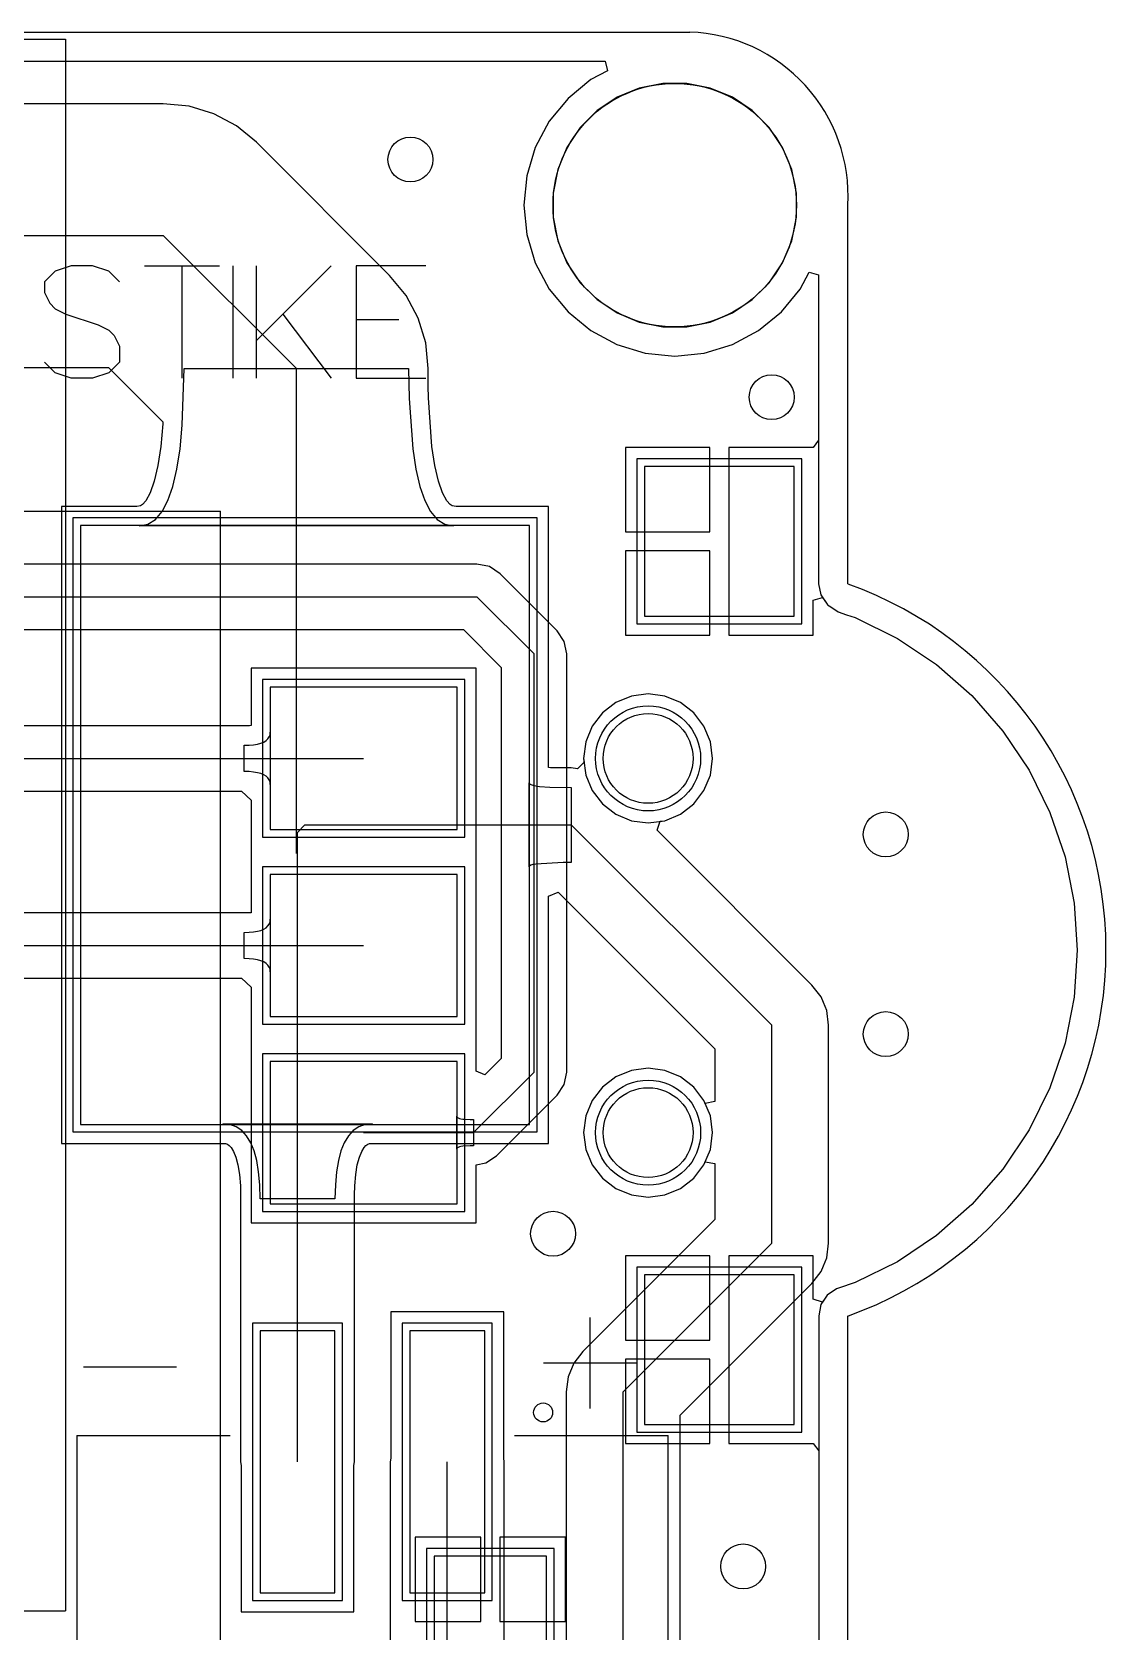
# Model space of a CAD drawing. Header units: millimetres. Extents: x 45 to 153, y 65 to 102.
# Drawn here: x 139.09 to 153.44, y 80.28 to 101.65 of the extents above; entities that cross this region are included whole.
import ezdxf

# ---------------------------------------------------------------- set-up
doc = ezdxf.new("R2010")
doc.units = ezdxf.units.MM
for name, color, linetype in [('BottomLayer', 5, 'Continuous'), ('BottomOverlay', 54, 'Continuous'), ('BottomPaste', 16, 'Continuous'), ('BottomSolder', 6, 'Continuous'), ('KeepOutLayer', 6, 'Continuous'), ('MultiLayer', 9, 'Continuous'), ('TopLayer', 1, 'Continuous'), ('TopOverlay', 2, 'Continuous'), ('TopPaste', 8, 'Continuous'), ('TopSolder', 216, 'Continuous')]:
    doc.layers.add(name, color=color, linetype=linetype)

# ---------------------------------------------------------------- blocks, each defined once
blk = doc.blocks.new('PL3_5')
at = {"layer": 'BottomLayer'}
for centre in [(0, 0), (5, 0)]:
    blk.add_circle(centre, 0.6, dxfattribs=at)
at = {"layer": 'BottomSolder'}
for centre in [(0, 0), (5, 0)]:
    blk.add_circle(centre, 0.702, dxfattribs=at)
at = {"layer": 'MultiLayer'}
for centre in [(0, 0), (5, 0)]:
    blk.add_circle(centre, 0.6, dxfattribs=at)
at = {"layer": 'TopLayer'}
for p, q in [((-3.9, 1.95), (-3.9, -0.05)), ((-1.9, 1.95), (-3.9, 1.95)), ((-1.9, -0.05), (-1.9, 1.95)), ((6.9, 1.95), (6.9, -0.05)), ((8.9, 1.95), (6.9, 1.95)), ((8.9, -0.05), (8.9, 1.95)), ((-3.9, -0.05), (-1.9, -0.05)), ((6.9, -0.05), (8.9, -0.05)), ((-0.95, -2.55), (-0.95, -5.05)), ((0.95, -2.55), (-0.95, -2.55)), ((0.95, -5.05), (0.95, -2.55)), ((1.55, -2.55), (1.55, -5.05)), ((3.45, -2.55), (1.55, -2.55)), ((3.45, -5.05), (3.45, -2.55)), ((4.05, -2.55), (4.05, -5.05)), ((5.95, -2.55), (4.05, -2.55)), ((5.95, -5.05), (5.95, -2.55)), ((-0.95, -5.05), (0.95, -5.05)), ((1.55, -5.05), (3.45, -5.05)), ((4.05, -5.05), (5.95, -5.05))]:
    blk.add_line(p, q, dxfattribs=at)
for centre in [(0, 0), (5, 0)]:
    blk.add_circle(centre, 0.6, dxfattribs=at)
at = {"layer": 'TopPaste'}
for p, q in [((-3.9, 1.95), (-3.9, -0.05)), ((-1.9, 1.95), (-3.9, 1.95)), ((-1.9, -0.05), (-1.9, 1.95)), ((6.9, 1.95), (6.9, -0.05)), ((8.9, 1.95), (6.9, 1.95)), ((8.9, -0.05), (8.9, 1.95)), ((-3.9, -0.05), (-1.9, -0.05)), ((6.9, -0.05), (8.9, -0.05)), ((-0.95, -2.55), (-0.95, -5.05)), ((0.95, -2.55), (-0.95, -2.55)), ((0.95, -5.05), (0.95, -2.55)), ((1.55, -2.55), (1.55, -5.05)), ((3.45, -2.55), (1.55, -2.55)), ((3.45, -5.05), (3.45, -2.55)), ((4.05, -2.55), (4.05, -5.05)), ((5.95, -2.55), (4.05, -2.55)), ((5.95, -5.05), (5.95, -2.55)), ((-0.95, -5.05), (0.95, -5.05)), ((1.55, -5.05), (3.45, -5.05)), ((4.05, -5.05), (5.95, -5.05))]:
    blk.add_line(p, q, dxfattribs=at)
at = {"layer": 'TopSolder'}
for p, q in [((-4.002, 2.052), (-4.002, -0.152)), ((-1.798, 2.052), (-4.002, 2.052)), ((-1.798, -0.152), (-1.798, 2.052)), ((6.798, 2.052), (6.798, -0.152)), ((9.002, 2.052), (6.798, 2.052)), ((9.002, -0.152), (9.002, 2.052)), ((-4.002, -0.152), (-1.798, -0.152)), ((6.798, -0.152), (9.002, -0.152)), ((-1.052, -2.448), (-1.052, -5.152)), ((1.052, -2.448), (-1.052, -2.448)), ((1.052, -5.152), (1.052, -2.448)), ((1.448, -2.448), (1.448, -5.152)), ((3.552, -2.448), (1.448, -2.448)), ((3.552, -5.152), (3.552, -2.448)), ((3.948, -2.448), (3.948, -5.152)), ((6.052, -2.448), (3.948, -2.448)), ((6.052, -5.152), (6.052, -2.448)), ((-1.052, -5.152), (1.052, -5.152)), ((1.448, -5.152), (3.552, -5.152)), ((3.948, -5.152), (6.052, -5.152))]:
    blk.add_line(p, q, dxfattribs=at)
for centre in [(0, 0), (5, 0)]:
    blk.add_circle(centre, 0.702, dxfattribs=at)
blk = doc.blocks.new('SSH1106_10')
at = {"layer": 'TopOverlay'}
for p in [(-14.561, 23.248), (20.039, 0)]:
    blk.add_line(p, (20.039, 23.248), dxfattribs=at)
blk = doc.blocks.new('_______13')
at = {"layer": 'TopLayer'}
for p, q in [((-0.699, 3.438), (-0.699, 1.438)), ((0.801, 3.438), (-0.699, 3.438)), ((0.801, 1.438), (0.801, 3.438)), ((-0.699, 1.438), (0.801, 1.438)), ((-0.699, -1.562), (-0.699, -3.562)), ((0.801, -1.562), (-0.699, -1.562)), ((0.801, -3.562), (0.801, -1.562)), ((-0.699, -3.562), (0.801, -3.562))]:
    blk.add_line(p, q, dxfattribs=at)
at = {"layer": 'TopOverlay'}
blk.add_circle((0.025, -0.051), 0.824, dxfattribs=at)
at = {"layer": 'TopPaste'}
for p, q in [((-0.699, 3.438), (-0.699, 1.438)), ((0.801, 3.438), (-0.699, 3.438)), ((0.801, 1.438), (0.801, 3.438)), ((-0.699, 1.438), (0.801, 1.438)), ((-0.699, -1.562), (-0.699, -3.562)), ((0.801, -1.562), (-0.699, -1.562)), ((0.801, -3.562), (0.801, -1.562)), ((-0.699, -3.562), (0.801, -3.562))]:
    blk.add_line(p, q, dxfattribs=at)
at = {"layer": 'TopSolder'}
for p, q in [((-0.801, 3.54), (-0.801, 1.337)), ((0.902, 3.54), (-0.801, 3.54)), ((0.902, 1.337), (0.902, 3.54)), ((-0.801, 1.337), (0.902, 1.337)), ((-0.801, -1.46), (-0.801, -3.663)), ((0.902, -1.46), (-0.801, -1.46)), ((0.902, -3.663), (0.902, -1.46)), ((-0.801, -3.663), (0.902, -3.663))]:
    blk.add_line(p, q, dxfattribs=at)
blk = doc.blocks.new('18650_SMT_B_66')
at = {"layer": 'BottomLayer'}
for p, q in [((-13.215, 2.92), (-13.215, -5.08)), ((-7.215, 2.92), (-13.215, 2.92)), ((-7.215, -5.08), (-7.215, 2.92)), ((-13.215, -5.08), (-7.215, -5.08))]:
    blk.add_line(p, q, dxfattribs=at)
at = {"layer": 'BottomOverlay'}
for p, q in [((-7.015, -11.58), (-7.015, 9.42)), ((69.985, 9.42), (-7.015, 9.42)), ((69.985, -11.58), (-7.015, -11.58))]:
    blk.add_line(p, q, dxfattribs=at)
at = {"layer": 'BottomPaste'}
for p, q in [((-13.215, 2.92), (-13.215, -5.08)), ((-7.215, 2.92), (-13.215, 2.92)), ((-7.215, -5.08), (-7.215, 2.92)), ((-13.215, -5.08), (-7.215, -5.08))]:
    blk.add_line(p, q, dxfattribs=at)
at = {"layer": 'BottomSolder'}
for p, q in [((-13.317, 3.022), (-13.317, -5.181)), ((-7.113, 3.022), (-13.317, 3.022)), ((-7.113, -5.181), (-7.113, 3.022)), ((-13.317, -5.181), (-7.113, -5.181))]:
    blk.add_line(p, q, dxfattribs=at)
blk = doc.blocks.new('S2B_PH_SM4_TB_B_67')
at = {"layer": 'BottomLayer'}
for p, q in [((-1.372997, 5.30606), (-1.372997, 1.80594)), ((-0.372999, 5.30606), (-1.372997, 5.30606)), ((-0.372999, 1.80594), (-0.372999, 5.30606)), ((0.626999, 5.30606), (0.626999, 1.80594)), ((1.626997, 5.30606), (0.626999, 5.30606)), ((1.626997, 1.80594), (1.626997, 5.30606)), ((-1.372997, 1.80594), (-0.372999, 1.80594)), ((0.626999, 1.80594), (1.626997, 1.80594)), ((-3.973068, -0.49403), (-3.973068, -3.894074)), ((-2.472944, -0.49403), (-3.973068, -0.49403)), ((-2.472944, -3.894074), (-2.472944, -0.49403)), ((2.726944, -0.49403), (2.726944, -3.894074)), ((4.227068, -0.49403), (2.726944, -0.49403)), ((4.227068, -3.894074), (4.227068, -0.49403)), ((-3.973068, -3.894074), (-2.472944, -3.894074)), ((2.726944, -3.894074), (4.227068, -3.894074))]:
    blk.add_line(p, q, dxfattribs=at)
at = {"layer": 'BottomOverlay'}
for p, q in [((3.0353, 4.2672), (3.0353, 5.4864)), ((-3.7338, 4.826), (-2.489203, 4.826)), ((2.412997, 4.8768), (3.6576, 4.8768)), ((-3.822954, 3.906012), (-3.822951, -0.09398)), ((-3.822954, 3.906012), (-1.77292, 3.906012)), ((2.02692, 3.906012), (4.076954, 3.906012)), ((4.076954, -0.09398), (4.076954, 3.906012)), ((-2.072894, -3.693922), (2.326894, -3.693922))]:
    blk.add_line(p, q, dxfattribs=at)
blk.add_circle((2.40792, 4.216146), 0.127, dxfattribs=at)
at = {"layer": 'BottomPaste'}
for p, q in [((-1.372997, 5.30606), (-1.372997, 1.80594)), ((-0.372999, 5.30606), (-1.372997, 5.30606)), ((-0.372999, 1.80594), (-0.372999, 5.30606)), ((0.626999, 5.30606), (0.626999, 1.80594)), ((1.626997, 5.30606), (0.626999, 5.30606)), ((1.626997, 1.80594), (1.626997, 5.30606)), ((-1.372997, 1.80594), (-0.372999, 1.80594)), ((0.626999, 1.80594), (1.626997, 1.80594)), ((-3.973068, -0.49403), (-3.973068, -3.894074)), ((-2.472944, -0.49403), (-3.973068, -0.49403)), ((-2.472944, -3.894074), (-2.472944, -0.49403)), ((2.726944, -0.49403), (2.726944, -3.894074)), ((4.227068, -0.49403), (2.726944, -0.49403)), ((4.227068, -3.894074), (4.227068, -0.49403)), ((-3.973068, -3.894074), (-2.472944, -3.894074)), ((2.726944, -3.894074), (4.227068, -3.894074))]:
    blk.add_line(p, q, dxfattribs=at)
at = {"layer": 'BottomSolder'}
for p, q in [((-1.474597, 5.40766), (-1.474597, 1.70434)), ((-0.271399, 5.40766), (-1.474597, 5.40766)), ((-0.271399, 1.70434), (-0.271399, 5.40766)), ((0.525399, 5.40766), (0.525399, 1.70434)), ((1.728597, 5.40766), (0.525399, 5.40766)), ((1.728597, 1.70434), (1.728597, 5.40766)), ((-1.474597, 1.70434), (-0.271399, 1.70434)), ((0.525399, 1.70434), (1.728597, 1.70434)), ((-4.074668, -0.39243), (-4.074668, -3.995674)), ((-2.371344, -0.39243), (-4.074668, -0.39243)), ((-2.371344, -3.995674), (-2.371344, -0.39243)), ((2.625344, -0.39243), (2.625344, -3.995674)), ((4.328668, -0.39243), (2.625344, -0.39243)), ((4.328668, -3.995674), (4.328668, -0.39243)), ((-4.074668, -3.995674), (-2.371344, -3.995674)), ((2.625344, -3.995674), (4.328668, -3.995674))]:
    blk.add_line(p, q, dxfattribs=at)

msp = doc.modelspace()

# ---------------------------------------------------------------- linework, layer by layer
at = {"layer": 'BottomLayer'}
for p, q in [((48.811, 101.262), (146.747, 101.262)), ((146.779, 101.135), (146.555, 101.016)), ((146.747, 101.262), (146.779, 101.135)), ((146.555, 101.016), (146.25, 100.765)), ((140.843, 100.695), (99.187, 100.695)), ((141.187, 100.662), (140.843, 100.695)), ((146.25, 100.765), (145.999, 100.46)), ((141.517, 100.561), (141.187, 100.662)), ((141.822, 100.398), (141.517, 100.561)), ((142.089, 100.179), (141.822, 100.398)), ((145.999, 100.46), (145.813, 100.111)), ((143.867, 98.401), (142.089, 100.179)), ((145.813, 100.111), (145.698, 99.733)), ((145.698, 99.733), (145.659, 99.339)), ((145.659, 99.339), (145.698, 98.946)), ((99.187, 98.933), (140.843, 98.933)), ((140.843, 98.933), (142.621, 97.155)), ((145.698, 98.946), (145.813, 98.568)), ((145.813, 98.568), (145.999, 98.219)), ((144.086, 98.134), (143.867, 98.401)), ((143.867, 98.401), (143.867, 98.401)), ((149.352, 98.219), (149.471, 98.442)), ((149.471, 98.442), (149.598, 98.41)), ((149.598, 98.41), (149.598, 94.282)), ((144.249, 97.829), (144.086, 98.134)), ((145.999, 98.219), (146.25, 97.914)), ((149.101, 97.914), (149.352, 98.219)), ((146.25, 97.914), (146.555, 97.663)), ((148.796, 97.663), (149.101, 97.914)), ((144.35, 97.499), (144.249, 97.829)), ((144.383, 97.155), (144.35, 97.499)), ((146.555, 97.663), (146.904, 97.477)), ((146.904, 97.477), (147.282, 97.362)), ((148.069, 97.362), (148.447, 97.477)), ((148.447, 97.477), (148.796, 97.663)), ((147.282, 97.362), (147.676, 97.323)), ((147.676, 97.323), (148.069, 97.362)), ((99.917, 97.171), (140.113, 97.171)), ((140.113, 97.171), (140.839, 96.444)), ((141.097, 96.399), (141.121, 97.155)), ((141.121, 97.155), (144.121, 97.155)), ((142.621, 90.678), (142.621, 97.155)), ((144.121, 97.155), (144.127, 96.756)), ((144.383, 96.923), (144.383, 97.155)), ((144.386, 96.767), (144.383, 96.923)), ((144.127, 96.756), (144.175, 96.084)), ((144.432, 96.113), (144.386, 96.767)), ((140.838, 96.416), (140.81, 96.116)), ((140.839, 96.444), (140.838, 96.416)), ((141.067, 96.084), (141.097, 96.399)), ((140.81, 96.116), (140.771, 95.861)), ((141.025, 95.812), (141.067, 96.084)), ((144.175, 96.084), (144.217, 95.812)), ((144.471, 95.861), (144.432, 96.113)), ((140.771, 95.861), (140.722, 95.653)), ((140.971, 95.581), (141.025, 95.812)), ((144.217, 95.812), (144.271, 95.581)), ((144.52, 95.653), (144.471, 95.861)), ((140.722, 95.653), (140.667, 95.496)), ((140.905, 95.392), (140.971, 95.581)), ((144.271, 95.581), (144.337, 95.392)), ((144.575, 95.496), (144.52, 95.653)), ((140.567, 95.339), (140.541, 95.323)), ((140.612, 95.391), (140.567, 95.339)), ((140.667, 95.496), (140.612, 95.391)), ((140.827, 95.245), (140.905, 95.392)), ((144.337, 95.392), (144.415, 95.245)), ((144.63, 95.391), (144.575, 95.496)), ((144.675, 95.339), (144.63, 95.391)), ((144.701, 95.323), (144.675, 95.339)), ((140.488, 95.313), (139.482, 95.313)), ((139.482, 95.313), (139.482, 86.805)), ((140.541, 95.323), (140.488, 95.313)), ((140.636, 95.077), (140.738, 95.14)), ((140.738, 95.14), (140.827, 95.245)), ((144.415, 95.245), (144.504, 95.14)), ((144.504, 95.14), (144.606, 95.077)), ((144.754, 95.313), (144.701, 95.323)), ((145.99, 95.313), (144.754, 95.313)), ((145.99, 91.825), (145.99, 95.313)), ((140.522, 95.056), (140.636, 95.077)), ((144.72, 95.056), (140.522, 95.056)), ((144.606, 95.077), (144.72, 95.056)), ((149.598, 94.282), (149.628, 94.133)), ((149.628, 94.133), (149.712, 94.007)), ((149.712, 94.007), (149.716, 94.005)), ((149.716, 94.005), (149.718, 94.001)), ((149.718, 94.001), (149.762, 93.972)), ((149.762, 93.972), (149.861, 93.906)), ((149.861, 93.906), (149.861, 93.906)), ((149.861, 93.906), (149.972, 93.868)), ((149.972, 93.868), (150.086, 93.829)), ((150.086, 93.829), (150.65, 93.551)), ((150.65, 93.551), (151.173, 93.202)), ((151.173, 93.202), (151.646, 92.787)), ((147.097, 92.78), (146.889, 92.694)), ((147.32, 92.809), (147.097, 92.78)), ((147.543, 92.78), (147.32, 92.809)), ((147.751, 92.694), (147.543, 92.78)), ((151.646, 92.787), (152.06, 92.314)), ((146.889, 92.694), (146.711, 92.557)), ((147.929, 92.557), (147.751, 92.694)), ((146.574, 92.379), (146.488, 92.171)), ((146.711, 92.557), (146.574, 92.379)), ((148.066, 92.379), (147.929, 92.557)), ((148.152, 92.171), (148.066, 92.379)), ((146.488, 92.171), (146.459, 91.948)), ((148.181, 91.948), (148.152, 92.171)), ((152.06, 92.314), (152.41, 91.791)), ((146.459, 91.948), (146.465, 91.899)), ((148.152, 91.725), (148.181, 91.948)), ((146.018, 91.823), (145.99, 91.825)), ((146.217, 91.82), (146.018, 91.823)), ((146.294, 91.82), (146.217, 91.82)), ((146.375, 91.809), (146.294, 91.82)), ((146.465, 91.899), (146.375, 91.809)), ((148.066, 91.517), (148.152, 91.725)), ((152.41, 91.791), (152.688, 91.227)), ((145.73, 90.498), (145.73, 91.62)), ((145.73, 91.62), (145.736, 91.609)), ((145.736, 91.609), (145.752, 91.598)), ((145.752, 91.598), (145.781, 91.589)), ((145.781, 91.589), (145.82, 91.581)), ((145.82, 91.581), (145.871, 91.574)), ((145.871, 91.574), (146.006, 91.565)), ((146.006, 91.565), (146.294, 91.559)), ((146.294, 91.559), (146.294, 90.559)), ((147.929, 91.339), (148.066, 91.517)), ((147.751, 91.202), (147.929, 91.339)), ((147.441, 90.988), (147.482, 91.108)), ((147.482, 91.108), (147.543, 91.116)), ((147.543, 91.116), (147.751, 91.202)), ((152.688, 91.227), (152.89, 90.632)), ((142.637, 90.96), (142.736, 91.059)), ((142.637, 82.55), (142.637, 90.96)), ((142.736, 91.059), (146.294, 91.059)), ((146.294, 91.059), (148.971, 88.382)), ((149.509, 88.92), (147.441, 90.988)), ((145.736, 90.509), (145.73, 90.498)), ((145.752, 90.52), (145.736, 90.509)), ((145.781, 90.529), (145.752, 90.52)), ((145.82, 90.537), (145.781, 90.529)), ((146.187, 90.558), (145.82, 90.537)), ((146.294, 90.559), (146.187, 90.558)), ((152.89, 90.632), (153.012, 90.015)), ((145.99, 90.108), (146.117, 90.161)), ((145.99, 86.805), (145.99, 90.108)), ((146.117, 90.161), (148.21, 88.067)), ((153.012, 90.015), (153.054, 89.388)), ((153.054, 89.388), (153.012, 88.76)), ((149.63, 88.762), (149.509, 88.92)), ((149.661, 88.686), (149.63, 88.762)), ((153.012, 88.76), (152.89, 88.143)), ((149.706, 88.579), (149.661, 88.686)), ((149.732, 88.382), (149.706, 88.579)), ((148.971, 85.471), (148.971, 88.382)), ((149.732, 85.471), (149.732, 88.382)), ((152.89, 88.143), (152.688, 87.548)), ((148.21, 88.067), (148.21, 87.362)), ((146.889, 87.694), (146.711, 87.557)), ((147.097, 87.78), (146.889, 87.694)), ((147.32, 87.809), (147.097, 87.78)), ((147.543, 87.78), (147.32, 87.809)), ((147.751, 87.694), (147.543, 87.78)), ((147.929, 87.557), (147.751, 87.694)), ((146.711, 87.557), (146.574, 87.379)), ((148.066, 87.379), (147.929, 87.557)), ((152.688, 87.548), (152.41, 86.984)), ((146.574, 87.379), (146.488, 87.171)), ((148.083, 87.336), (148.066, 87.379)), ((148.21, 87.362), (148.083, 87.336)), ((141.732, 87.055), (141.637, 87.065)), ((141.637, 87.065), (143.637, 87.065)), ((141.817, 87.025), (141.732, 87.055)), ((141.892, 86.975), (141.817, 87.025)), ((143.457, 87.025), (143.382, 86.975)), ((143.542, 87.055), (143.457, 87.025)), ((143.637, 87.065), (143.542, 87.055)), ((146.488, 87.171), (146.459, 86.948)), ((139.482, 86.805), (141.634, 86.805)), ((141.634, 86.805), (141.674, 86.801)), ((141.674, 86.801), (141.7, 86.792)), ((141.7, 86.792), (141.723, 86.777)), ((141.957, 86.905), (141.892, 86.975)), ((142.012, 86.814), (141.957, 86.905)), ((142.057, 86.704), (142.012, 86.814)), ((143.262, 86.814), (143.217, 86.704)), ((143.317, 86.905), (143.262, 86.814)), ((143.382, 86.975), (143.317, 86.905)), ((143.551, 86.777), (143.574, 86.792)), ((143.574, 86.792), (143.6, 86.801)), ((143.6, 86.801), (143.64, 86.805)), ((143.64, 86.805), (145.99, 86.805)), ((146.459, 86.948), (146.488, 86.725)), ((152.41, 86.984), (152.06, 86.461)), ((141.723, 86.777), (141.749, 86.748)), ((141.749, 86.748), (141.78, 86.697)), ((141.78, 86.697), (141.811, 86.621)), ((141.811, 86.621), (141.839, 86.519)), ((142.092, 86.574), (142.057, 86.704)), ((142.117, 86.423), (142.092, 86.574)), ((143.182, 86.574), (143.157, 86.423)), ((143.217, 86.704), (143.182, 86.574)), ((143.435, 86.519), (143.463, 86.621)), ((143.463, 86.621), (143.494, 86.697)), ((143.494, 86.697), (143.525, 86.748)), ((143.525, 86.748), (143.551, 86.777)), ((146.488, 86.725), (146.574, 86.517)), ((141.839, 86.519), (141.86, 86.391)), ((141.86, 86.391), (141.873, 86.238)), ((142.132, 86.253), (142.117, 86.423)), ((143.157, 86.423), (143.142, 86.253)), ((143.401, 86.238), (143.414, 86.391)), ((143.414, 86.391), (143.435, 86.519)), ((146.574, 86.517), (146.711, 86.339)), ((147.929, 86.339), (148.066, 86.517)), ((148.066, 86.517), (148.083, 86.56)), ((148.083, 86.56), (148.21, 86.534)), ((148.21, 86.534), (148.21, 85.786)), ((152.06, 86.461), (151.646, 85.988)), ((141.873, 86.238), (141.876, 86.117)), ((142.137, 86.062), (142.132, 86.253)), ((143.142, 86.253), (143.137, 86.062)), ((143.398, 86.117), (143.401, 86.238)), ((146.711, 86.339), (146.889, 86.202)), ((146.889, 86.202), (147.097, 86.116)), ((147.543, 86.116), (147.751, 86.202)), ((147.751, 86.202), (147.929, 86.339)), ((141.876, 86.117), (141.876, 82.55)), ((143.137, 86.062), (142.137, 86.062)), ((143.398, 82.55), (143.398, 86.117)), ((147.097, 86.116), (147.32, 86.087)), ((147.32, 86.087), (147.543, 86.116)), ((151.646, 85.988), (151.173, 85.574)), ((148.21, 85.786), (146.449, 84.025)), ((151.173, 85.574), (150.65, 85.224)), ((146.987, 83.487), (148.971, 85.471)), ((149.706, 85.274), (149.732, 85.471)), ((149.509, 84.933), (149.63, 85.091)), ((149.63, 85.091), (149.661, 85.167)), ((149.661, 85.167), (149.706, 85.274)), ((150.65, 85.224), (150.086, 84.946)), ((147.748, 83.172), (149.509, 84.933)), ((149.865, 84.871), (149.838, 84.86)), ((150.086, 84.946), (149.865, 84.871)), ((149.865, 84.871), (149.865, 84.871)), ((149.628, 84.65), (149.599, 84.501)), ((149.712, 84.776), (149.628, 84.65)), ((149.838, 84.86), (149.712, 84.776)), ((145.391, 84.554), (143.883, 84.554)), ((143.883, 84.554), (143.883, 82.599)), ((145.391, 82.599), (145.391, 84.554)), ((149.599, 84.501), (149.599, 72.458)), ((146.449, 84.025), (146.328, 83.867)), ((146.328, 83.867), (146.252, 83.684)), ((146.252, 83.684), (146.226, 83.487)), ((146.226, 83.487), (146.226, 79.381)), ((146.987, 76.8), (146.987, 83.487)), ((147.748, 79.381), (147.748, 83.172)), ((141.876, 82.55), (141.883, 82.501)), ((143.391, 82.501), (143.398, 82.55)), ((143.883, 82.599), (143.876, 82.55)), ((143.876, 82.55), (143.876, 79.674)), ((144.637, 79.359), (144.637, 82.55)), ((145.398, 82.55), (145.391, 82.599)), ((145.398, 79.359), (145.398, 82.55)), ((141.883, 82.501), (141.883, 80.546)), ((143.391, 80.546), (143.391, 82.501)), ((141.883, 80.546), (143.391, 80.546))]:
    msp.add_line(p, q, dxfattribs=at)
for centre in [(144.145, 99.949), (148.971, 96.774), (150.495, 90.932), (150.495, 88.265), (146.05, 85.598), (148.59, 81.153)]:
    msp.add_circle(centre, 0.3, dxfattribs=at)
at = {"layer": 'KeepOutLayer'}
for p, q in [((47.904, 101.651), (147.876, 101.651)), ((149.987, 94.282), (149.987, 99.34)), ((149.987, 71.351), (149.987, 84.501))]:
    msp.add_line(p, q, dxfattribs=at)
msp.add_circle((147.676, 99.339), 1.626, dxfattribs=at)
for centre, radius, start, end in [((147.803, 99.466), 2.188, 356.6822, 88.0694), ((148.246, 89.388), 5.191, 289.7203, 70.3375)]:
    msp.add_arc(centre, radius, start, end, dxfattribs=at)
at = {"layer": 'MultiLayer'}
for p, q in [((147.201, 100.903), (146.906, 100.78)), ((147.515, 100.965), (147.201, 100.903)), ((147.676, 100.965), (147.515, 100.965)), ((147.836, 100.965), (147.676, 100.965)), ((148.15, 100.903), (147.836, 100.965)), ((148.446, 100.78), (148.15, 100.903)), ((146.906, 100.78), (146.639, 100.602)), ((148.712, 100.602), (148.446, 100.78)), ((146.639, 100.602), (146.413, 100.376)), ((148.938, 100.376), (148.712, 100.602)), ((146.413, 100.376), (146.235, 100.109)), ((149.116, 100.109), (148.938, 100.376)), ((146.235, 100.109), (146.112, 99.814)), ((149.239, 99.814), (149.116, 100.109)), ((146.112, 99.814), (146.05, 99.5)), ((149.301, 99.5), (149.239, 99.814)), ((146.05, 99.5), (146.05, 99.339)), ((149.301, 99.339), (149.301, 99.5)), ((146.05, 99.339), (146.05, 99.339)), ((146.05, 99.339), (146.05, 99.179)), ((149.301, 99.179), (149.301, 99.339)), ((146.05, 99.179), (146.112, 98.865)), ((149.239, 98.865), (149.301, 99.179)), ((146.112, 98.865), (146.235, 98.569)), ((149.116, 98.569), (149.239, 98.865)), ((146.235, 98.569), (146.413, 98.303)), ((148.938, 98.303), (149.116, 98.569)), ((146.413, 98.303), (146.639, 98.077)), ((148.712, 98.077), (148.938, 98.303)), ((146.639, 98.077), (146.906, 97.899)), ((148.446, 97.899), (148.712, 98.077)), ((146.906, 97.899), (147.201, 97.776)), ((147.201, 97.776), (147.515, 97.714)), ((147.515, 97.714), (147.676, 97.714)), ((147.676, 97.714), (147.836, 97.714)), ((147.836, 97.714), (148.15, 97.776)), ((148.15, 97.776), (148.446, 97.899))]:
    msp.add_line(p, q, dxfattribs=at)
for centre in [(144.145, 99.949), (148.971, 96.774), (150.495, 90.932), (150.495, 88.265), (146.05, 85.598), (148.59, 81.153)]:
    msp.add_circle(centre, 0.3, dxfattribs=at)
at = {"layer": 'TopLayer'}
for p, q in [((48.811, 101.262), (146.747, 101.262)), ((146.779, 101.135), (146.555, 101.016)), ((146.747, 101.262), (146.779, 101.135)), ((146.555, 101.016), (146.25, 100.765)), ((146.25, 100.765), (145.999, 100.46)), ((145.999, 100.46), (145.813, 100.111)), ((145.813, 100.111), (145.698, 99.733)), ((145.698, 99.733), (145.659, 99.339)), ((145.659, 99.339), (145.698, 98.946)), ((145.698, 98.946), (145.813, 98.568)), ((145.813, 98.568), (145.999, 98.219)), ((149.352, 98.219), (149.471, 98.442)), ((149.471, 98.442), (149.598, 98.41)), ((149.598, 98.41), (149.598, 96.198)), ((145.999, 98.219), (146.25, 97.914)), ((149.101, 97.914), (149.352, 98.219)), ((146.25, 97.914), (146.555, 97.663)), ((148.796, 97.663), (149.101, 97.914)), ((146.555, 97.663), (146.904, 97.477)), ((146.904, 97.477), (147.282, 97.362)), ((148.069, 97.362), (148.447, 97.477)), ((148.447, 97.477), (148.796, 97.663)), ((147.282, 97.362), (147.676, 97.323)), ((147.676, 97.323), (148.069, 97.362)), ((149.598, 96.198), (149.524, 96.102)), ((148.143, 96.102), (147.016, 96.102)), ((147.016, 96.102), (147.016, 94.975)), ((148.143, 94.975), (148.143, 96.102)), ((149.471, 96.102), (148.397, 96.102)), ((148.397, 96.102), (148.397, 94.848)), ((149.524, 96.102), (149.471, 96.102)), ((147.016, 94.975), (148.143, 94.975)), ((148.143, 94.721), (147.016, 94.721)), ((147.016, 94.721), (147.016, 93.594)), ((148.143, 93.594), (148.143, 94.721)), ((148.397, 94.848), (148.397, 93.594)), ((145.034, 94.544), (136.652, 94.544)), ((145.201, 94.511), (145.034, 94.544)), ((145.343, 94.416), (145.201, 94.511)), ((146.105, 93.654), (145.343, 94.416)), ((136.652, 94.107), (145.034, 94.107)), ((145.034, 94.107), (145.796, 93.345)), ((149.524, 94.06), (149.651, 94.098)), ((149.524, 93.594), (149.524, 94.06)), ((149.651, 94.098), (149.712, 94.007)), ((149.712, 94.007), (149.716, 94.005)), ((149.716, 94.005), (149.718, 94.001)), ((149.718, 94.001), (149.762, 93.972)), ((149.762, 93.972), (149.861, 93.906)), ((149.861, 93.906), (149.861, 93.906)), ((149.861, 93.906), (149.972, 93.868)), ((149.972, 93.868), (150.086, 93.829)), ((136.833, 93.67), (144.853, 93.67)), ((144.853, 93.67), (145.359, 93.164)), ((146.2, 93.512), (146.105, 93.654)), ((150.086, 93.829), (150.65, 93.551)), ((146.233, 93.345), (146.2, 93.512)), ((147.016, 93.594), (148.143, 93.594)), ((148.397, 93.594), (149.524, 93.594)), ((150.65, 93.551), (151.173, 93.202)), ((145.796, 87.757), (145.796, 93.345)), ((146.233, 87.757), (146.233, 93.345)), ((151.173, 93.202), (151.646, 92.787)), ((145.024, 93.152), (142.016, 93.152)), ((142.016, 93.152), (142.016, 92.387)), ((145.024, 90.779), (145.024, 93.152)), ((145.359, 93.164), (145.359, 87.938)), ((147.097, 92.78), (146.889, 92.694)), ((147.32, 92.809), (147.097, 92.78)), ((147.543, 92.78), (147.32, 92.809)), ((147.751, 92.694), (147.543, 92.78)), ((151.646, 92.787), (152.06, 92.314)), ((146.889, 92.694), (146.711, 92.557)), ((147.929, 92.557), (147.751, 92.694)), ((141.997, 92.385), (138.049, 92.385)), ((142.016, 92.387), (141.997, 92.385)), ((146.574, 92.379), (146.488, 92.171)), ((146.711, 92.557), (146.574, 92.379)), ((148.066, 92.379), (147.929, 92.557)), ((148.152, 92.171), (148.066, 92.379)), ((142.049, 92.13), (142.102, 92.139)), ((142.102, 92.139), (142.147, 92.151)), ((142.147, 92.151), (142.186, 92.167)), ((142.186, 92.167), (142.217, 92.186)), ((142.217, 92.186), (142.242, 92.209)), ((142.242, 92.209), (142.259, 92.235)), ((142.259, 92.235), (142.27, 92.265)), ((142.27, 92.265), (142.273, 92.298)), ((142.273, 92.298), (142.273, 91.598)), ((146.488, 92.171), (146.459, 91.948)), ((148.181, 91.948), (148.152, 92.171)), ((152.06, 92.314), (152.41, 91.791)), ((138.049, 91.948), (143.52, 91.948)), ((141.923, 92.123), (141.99, 92.125)), ((141.923, 91.773), (141.923, 92.123)), ((141.99, 92.125), (142.049, 92.13)), ((146.459, 91.948), (146.488, 91.725)), ((148.152, 91.725), (148.181, 91.948)), ((141.99, 91.771), (141.923, 91.773)), ((142.049, 91.766), (141.99, 91.771)), ((142.102, 91.757), (142.049, 91.766)), ((142.147, 91.745), (142.102, 91.757)), ((142.186, 91.729), (142.147, 91.745)), ((142.217, 91.71), (142.186, 91.729)), ((142.242, 91.687), (142.217, 91.71)), ((146.488, 91.725), (146.574, 91.517)), ((148.066, 91.517), (148.152, 91.725)), ((152.41, 91.791), (152.688, 91.227)), ((138.23, 91.511), (141.89, 91.511)), ((141.89, 91.511), (142.016, 91.391)), ((142.259, 91.661), (142.242, 91.687)), ((142.27, 91.631), (142.259, 91.661)), ((142.273, 91.598), (142.27, 91.631)), ((146.574, 91.517), (146.711, 91.339)), ((147.929, 91.339), (148.066, 91.517)), ((142.016, 91.391), (142.016, 90.779)), ((146.711, 91.339), (146.889, 91.202)), ((147.751, 91.202), (147.929, 91.339)), ((146.889, 91.202), (147.097, 91.116)), ((147.097, 91.116), (147.32, 91.087)), ((147.32, 91.087), (147.543, 91.116)), ((147.543, 91.116), (147.751, 91.202)), ((152.688, 91.227), (152.89, 90.632)), ((142.016, 90.779), (142.016, 90.744)), ((142.016, 90.744), (142.016, 90.652)), ((142.016, 90.652), (142.016, 90.617)), ((145.024, 90.744), (145.024, 90.779)), ((145.024, 90.652), (145.024, 90.744)), ((145.024, 90.617), (145.024, 90.652)), ((142.016, 90.617), (142.016, 89.887)), ((145.024, 88.279), (145.024, 90.617)), ((152.89, 90.632), (153.012, 90.015)), ((153.012, 90.015), (153.054, 89.388)), ((141.997, 89.885), (138.724, 89.885)), ((142.016, 89.887), (141.997, 89.885)), ((142.27, 89.765), (142.273, 89.798)), ((142.273, 89.798), (142.273, 89.098)), ((141.923, 89.623), (141.99, 89.625)), ((141.923, 89.273), (141.923, 89.623)), ((141.99, 89.625), (142.049, 89.63)), ((142.049, 89.63), (142.102, 89.639)), ((142.102, 89.639), (142.147, 89.651)), ((142.147, 89.651), (142.186, 89.667)), ((142.186, 89.667), (142.217, 89.686)), ((142.217, 89.686), (142.242, 89.709)), ((142.242, 89.709), (142.259, 89.735)), ((142.259, 89.735), (142.27, 89.765)), ((138.724, 89.448), (143.52, 89.448)), ((153.054, 89.388), (153.012, 88.76)), ((141.99, 89.271), (141.923, 89.273)), ((142.049, 89.266), (141.99, 89.271)), ((142.102, 89.257), (142.049, 89.266)), ((142.147, 89.245), (142.102, 89.257)), ((142.186, 89.229), (142.147, 89.245)), ((142.217, 89.21), (142.186, 89.229)), ((142.242, 89.187), (142.217, 89.21)), ((142.259, 89.161), (142.242, 89.187)), ((142.27, 89.131), (142.259, 89.161)), ((138.905, 89.011), (141.89, 89.011)), ((141.89, 89.011), (142.016, 88.891)), ((142.273, 89.098), (142.27, 89.131)), ((142.016, 88.891), (142.016, 88.279)), ((153.012, 88.76), (152.89, 88.143)), ((142.016, 88.279), (142.016, 88.244)), ((142.016, 88.244), (142.016, 88.152)), ((142.016, 88.152), (142.016, 88.117)), ((142.016, 88.117), (142.016, 85.744)), ((145.024, 88.244), (145.024, 88.279)), ((145.024, 88.152), (145.024, 88.244)), ((145.024, 88.117), (145.024, 88.152)), ((145.024, 87.77), (145.024, 88.117)), ((152.89, 88.143), (152.688, 87.548)), ((145.359, 87.938), (145.141, 87.721)), ((144.987, 86.948), (145.796, 87.757)), ((145.141, 87.721), (145.024, 87.77)), ((146.2, 87.59), (146.233, 87.757)), ((146.889, 87.694), (146.711, 87.557)), ((147.097, 87.78), (146.889, 87.694)), ((147.32, 87.809), (147.097, 87.78)), ((147.543, 87.78), (147.32, 87.809)), ((147.751, 87.694), (147.543, 87.78)), ((147.929, 87.557), (147.751, 87.694)), ((145.296, 86.639), (146.105, 87.448)), ((146.105, 87.448), (146.2, 87.59)), ((146.711, 87.557), (146.574, 87.379)), ((148.066, 87.379), (147.929, 87.557)), ((152.688, 87.548), (152.41, 86.984)), ((146.574, 87.379), (146.488, 87.171)), ((148.152, 87.171), (148.066, 87.379)), ((144.764, 86.728), (144.764, 87.168)), ((144.764, 87.168), (144.766, 87.159)), ((144.766, 87.159), (144.773, 87.152)), ((144.773, 87.152), (144.784, 87.145)), ((144.784, 87.145), (144.8, 87.139)), ((144.8, 87.139), (144.82, 87.134)), ((144.82, 87.134), (144.844, 87.13)), ((144.844, 87.13), (144.873, 87.127)), ((144.873, 87.127), (144.945, 87.123)), ((144.945, 87.123), (144.987, 87.123)), ((144.987, 87.123), (144.987, 86.773)), ((146.488, 87.171), (146.459, 86.948)), ((148.181, 86.948), (148.152, 87.171)), ((143.52, 86.948), (144.987, 86.948)), ((146.459, 86.948), (146.488, 86.725)), ((148.152, 86.725), (148.181, 86.948)), ((152.41, 86.984), (152.06, 86.461)), ((144.766, 86.737), (144.764, 86.728)), ((144.773, 86.744), (144.766, 86.737)), ((144.784, 86.751), (144.773, 86.744)), ((144.8, 86.757), (144.784, 86.751)), ((144.82, 86.762), (144.8, 86.757)), ((144.844, 86.766), (144.82, 86.762)), ((144.945, 86.773), (144.844, 86.766)), ((144.987, 86.773), (144.945, 86.773)), ((145.154, 86.544), (145.296, 86.639)), ((146.488, 86.725), (146.574, 86.517)), ((148.066, 86.517), (148.152, 86.725)), ((145.024, 86.518), (145.154, 86.544)), ((145.024, 85.744), (145.024, 86.518)), ((146.574, 86.517), (146.711, 86.339)), ((147.929, 86.339), (148.066, 86.517)), ((152.06, 86.461), (151.646, 85.988)), ((146.711, 86.339), (146.889, 86.202)), ((146.889, 86.202), (147.097, 86.116)), ((147.543, 86.116), (147.751, 86.202)), ((147.751, 86.202), (147.929, 86.339)), ((147.097, 86.116), (147.32, 86.087)), ((147.32, 86.087), (147.543, 86.116)), ((151.646, 85.988), (151.173, 85.574)), ((142.016, 85.744), (145.024, 85.744)), ((151.173, 85.574), (150.65, 85.224)), ((148.143, 85.302), (147.016, 85.302)), ((147.016, 85.302), (147.016, 84.175)), ((148.143, 84.175), (148.143, 85.302)), ((149.524, 85.302), (148.397, 85.302)), ((148.397, 85.302), (148.397, 84.048)), ((149.524, 84.723), (149.524, 85.302)), ((150.65, 85.224), (150.086, 84.946)), ((149.865, 84.871), (149.838, 84.86)), ((150.086, 84.946), (149.865, 84.871)), ((149.865, 84.871), (149.865, 84.871)), ((149.651, 84.684), (149.524, 84.723)), ((149.712, 84.776), (149.651, 84.684)), ((149.838, 84.86), (149.712, 84.776)), ((147.016, 84.175), (148.143, 84.175)), ((148.397, 84.048), (148.397, 82.794)), ((148.143, 83.921), (147.016, 83.921)), ((147.016, 83.921), (147.016, 82.794)), ((148.143, 82.794), (148.143, 83.921)), ((147.016, 82.794), (148.143, 82.794)), ((148.397, 82.794), (149.472, 82.794)), ((149.472, 82.794), (149.524, 82.794)), ((149.524, 82.794), (149.599, 82.698)), ((149.599, 82.698), (149.599, 72.458)), ((145.085, 81.543), (144.208, 81.543)), ((144.208, 81.543), (144.208, 80.416)), ((145.085, 80.416), (145.085, 81.543)), ((146.216, 81.543), (145.339, 81.543)), ((145.339, 81.543), (145.339, 80.416)), ((146.216, 80.416), (146.216, 81.543)), ((144.208, 80.416), (145.085, 80.416)), ((145.339, 80.416), (146.216, 80.416))]:
    msp.add_line(p, q, dxfattribs=at)
for centre in [(144.145, 99.949), (148.971, 96.774), (150.495, 90.932), (150.495, 88.265), (146.05, 85.598), (148.59, 81.153)]:
    msp.add_circle(centre, 0.3, dxfattribs=at)
at = {"layer": 'TopOverlay'}
for p, q in [((139.4, 98.456), (139.257, 98.313)), ((139.614, 98.528), (139.4, 98.456)), ((139.9, 98.528), (139.614, 98.528)), ((140.114, 98.456), (139.9, 98.528)), ((140.257, 98.313), (140.114, 98.456)), ((140.593, 98.528), (141.593, 98.528)), ((141.093, 98.528), (141.093, 97.028)), ((141.771, 98.528), (141.771, 97.028)), ((142.085, 98.528), (142.085, 97.028)), ((143.085, 98.528), (142.085, 97.528)), ((144.349, 98.528), (143.421, 98.528)), ((143.421, 98.528), (143.421, 97.028)), ((139.257, 98.313), (139.257, 98.171)), ((139.257, 98.171), (139.329, 98.028)), ((139.329, 98.028), (139.4, 97.956)), ((139.4, 97.956), (139.543, 97.885)), ((139.543, 97.885), (139.972, 97.742)), ((139.972, 97.742), (140.114, 97.671)), ((142.442, 97.885), (143.085, 97.028)), ((143.421, 97.814), (143.992, 97.814)), ((140.114, 97.671), (140.186, 97.599)), ((140.186, 97.599), (140.257, 97.456)), ((140.257, 97.456), (140.257, 97.242)), ((139.4, 97.099), (139.257, 97.242)), ((139.614, 97.028), (139.4, 97.099)), ((140.114, 97.099), (139.9, 97.028)), ((140.257, 97.242), (140.114, 97.099)), ((139.9, 97.028), (139.614, 97.028)), ((143.421, 97.028), (144.349, 97.028))]:
    msp.add_line(p, q, dxfattribs=at)

# ---------------------------------------------------------------- block references
for name, p, rotation in [('18650_SMT_B_66', (132.521, 89.979), 180), ('PL3_5', (147.32, 91.948), 270), ('S2B_PH_SM4_TB_B_67', (143.51, 78.994), 360)]:
    msp.add_blockref(name, p, dxfattribs=dict(rotation=rotation))
for name, p in [('SSH1106_10', (121.57, 72.004)), ('_______13', (145.161, 77.851))]:
    msp.add_blockref(name, p)

doc.saveas('drawing.dxf')
